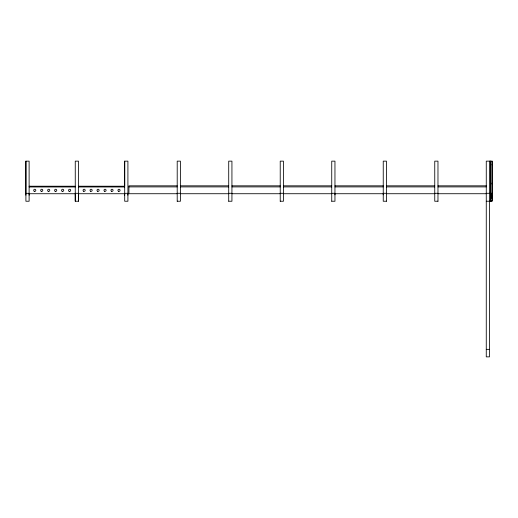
<?xml version="1.0" encoding="UTF-8"?>
<svg xmlns="http://www.w3.org/2000/svg" width="518" height="518" viewBox="0 0 518 518"><rect width="100%" height="100%" fill="white"/><g stroke="black" fill="none" stroke-linecap="round" stroke-linejoin="round"><path stroke-width="0.78" d="M25.9 161.156L25.9 193.324L29.118 193.324L29.118 201.237L25.9 201.237L25.9 161.156L29.118 161.156L29.118 195.169M124.624 193.738L78.483 193.726L78.483 201.23L75.259 201.23L75.265 193.738L29.118 193.726M124.696 186.072L124.696 161.143L127.914 161.143L127.914 195.163M334.958 194.82L334.958 193.726L383.242 193.726L383.242 194.82M489.484 161.143L489.484 356.863L486.266 356.863L486.266 161.143L492.1 161.137L492.1 200.945L490.488 200.945M492.1 184.104L492.1 183.035M492.1 164.925L492.1 164.53M177.208 185.826L128.917 185.826L128.917 193.726L177.208 193.726M180.426 185.826L228.716 185.826M231.934 185.826L280.225 185.826M283.45 185.826L331.734 185.826M334.958 185.826L383.242 185.826M386.46 185.826L434.751 185.826M437.975 185.826L486.266 185.826M29.118 186.215L75.265 186.227M78.483 186.215L124.624 186.227M128.917 186.901L177.208 186.901M180.432 186.901L228.716 186.901M231.941 186.901L280.225 186.901M283.45 186.901L331.734 186.901M334.958 186.901L383.242 186.901M386.467 186.901L434.751 186.901M437.975 186.901L486.266 186.901M29.118 186.972L75.265 186.972M78.483 186.972L124.624 186.972M75.259 193.311L78.483 193.311M124.696 193.311L127.914 193.311L127.914 201.23L124.696 201.23L124.696 161.143M177.208 193.298L180.426 193.298M228.716 193.298L231.934 193.298M280.225 193.298L283.45 193.298M331.734 193.298L334.958 193.298M383.242 193.298L386.46 193.298M434.751 193.298L437.975 193.298M486.266 193.298L492.1 193.298M180.426 193.726L228.716 193.726M231.934 193.726L280.225 193.726M283.45 193.726L331.734 193.726M386.46 193.726L434.751 193.726M437.975 193.726L486.266 193.726M490.488 196.691L492.1 196.691L490.488 193.298M490.488 197.999L492.1 197.999M177.208 201.217L180.426 201.256L180.426 161.143L177.208 161.143L177.208 201.256M228.716 201.217L231.934 201.256L231.934 161.143L228.716 161.143L228.716 201.256M280.225 201.217L283.45 201.256L283.45 161.143L280.225 161.143L280.225 201.256M331.734 201.217L334.958 201.256L334.958 161.143L331.734 161.143L331.734 201.256M386.46 201.217L383.242 201.256L383.242 161.143L386.46 161.143L386.46 201.256M437.975 201.217L434.751 201.256L434.751 161.143L437.975 161.143L437.975 201.256M486.266 201.237L492.1 201.217L492.1 161.137M486.266 349.352L489.484 349.352M124.696 193.726L124.696 195.163M75.259 194.82L75.259 195.15M25.9 193.738L25.9 195.169M78.483 201.23L78.483 161.143L75.259 161.143L75.259 201.23M490.488 161.137L490.488 201.217L490.488 161.143M69.095 191.259A1.075 1.075 0 0 0 70.701 190.326A1.075 1.075 0 0 0 69.095 189.4A1.075 1.075 0 0 0 69.095 191.259M41.194 191.246A1.075 1.075 0 0 0 42.8 190.313A1.075 1.075 0 0 0 41.194 189.387A1.075 1.075 0 0 0 41.194 191.246M62.121 191.246A1.075 1.075 0 0 0 63.727 190.313A1.075 1.075 0 0 0 62.121 189.387A1.075 1.075 0 0 0 62.121 191.246M55.141 191.259A1.075 1.075 0 0 0 56.753 190.326A1.075 1.075 0 0 0 55.141 189.4A1.075 1.075 0 0 0 55.141 191.259M48.168 191.246A1.075 1.075 0 0 0 49.78 190.313A1.075 1.075 0 0 0 48.168 189.387A1.075 1.075 0 0 0 48.168 191.246M34.214 191.259A1.075 1.075 0 0 0 35.826 190.326A1.075 1.075 0 0 0 34.214 189.4A1.075 1.075 0 0 0 34.214 191.259M118.454 191.259A1.075 1.075 0 0 0 120.066 190.326A1.075 1.075 0 0 0 118.454 189.4A1.075 1.075 0 0 0 118.454 191.259M90.553 191.246A1.075 1.075 0 0 0 92.165 190.313A1.075 1.075 0 0 0 90.553 189.387A1.075 1.075 0 0 0 90.553 191.246M111.48 191.246A1.075 1.075 0 0 0 113.092 190.313A1.075 1.075 0 0 0 111.48 189.387A1.075 1.075 0 0 0 111.48 191.246M104.507 191.246A1.075 1.075 0 0 0 106.112 190.313A1.075 1.075 0 0 0 104.507 189.387A1.075 1.075 0 0 0 104.507 191.246M97.526 191.246A1.075 1.075 0 0 0 99.139 190.313A1.075 1.075 0 0 0 97.526 189.387A1.075 1.075 0 0 0 97.526 191.246M83.579 191.246A1.075 1.075 0 0 0 85.192 190.313A1.075 1.075 0 0 0 83.579 189.387A1.075 1.075 0 0 0 83.579 191.246"/></g></svg>
